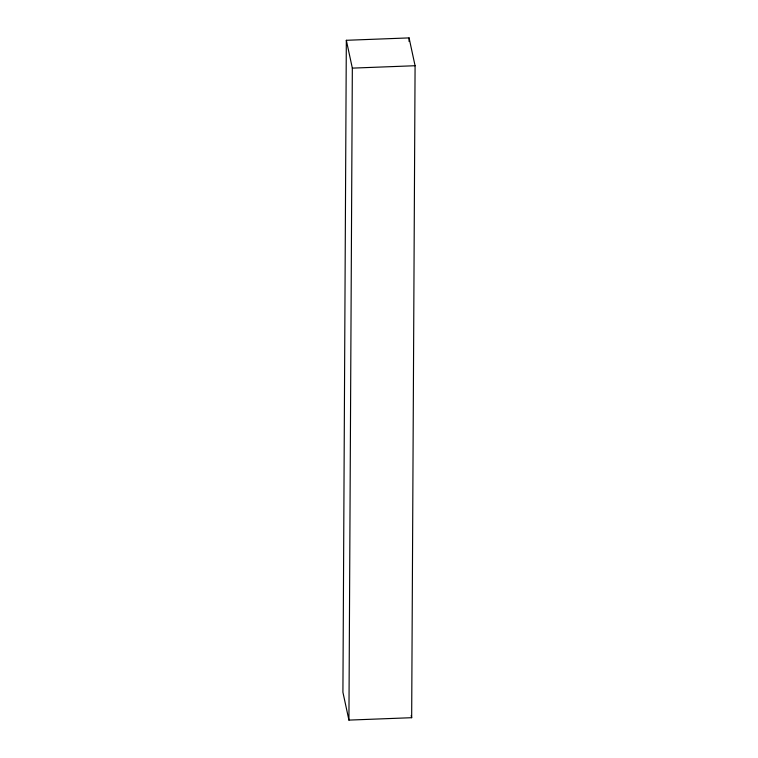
<?xml version="1.0" encoding="UTF-8"?>
<svg xmlns="http://www.w3.org/2000/svg" width="758" height="758" viewBox="0 0 758 758"><rect width="100%" height="100%" fill="white"/><g stroke="black" fill="none" stroke-linecap="round" stroke-linejoin="round"><path stroke-width="1.14" d="M346.33 40.297L342.919 692.272L348.926 720.1L411.67 717.703L415.081 65.728L409.074 37.9L346.33 40.297L352.337 68.125L348.926 720.1M409.055 41.453L409.074 37.9M352.337 68.125L415.081 65.728M411.187 715.476L411.67 717.703"/></g></svg>
